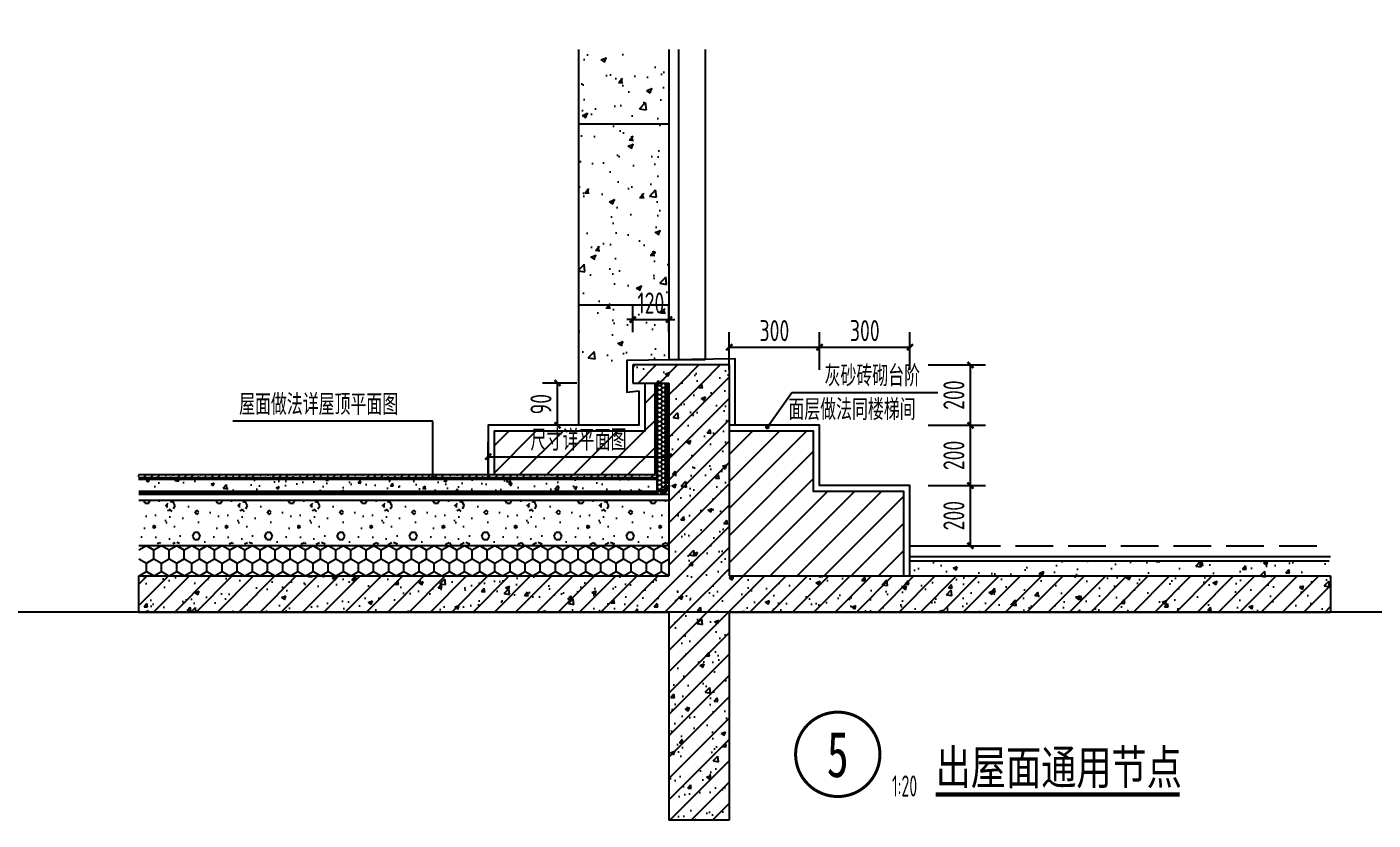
# Model space of a CAD drawing. Extents: x 198753 to 882193, y -399300 to 132460.
# Drawn here: x 394282 to 398751, y -61435 to -58803 of the extents above; entities that cross this region are included whole.
import ezdxf
from ezdxf.enums import TextEntityAlignment as Align

# ---------------------------------------------------------------- set-up
doc = ezdxf.new("R2010")
doc.units = 0
doc.header["$LTSCALE"] = 1000
doc.header["$MEASUREMENT"] = 0
doc.linetypes.add('DASH', pattern=[0.35, 0.25, -0.1])
for name, color, linetype in [('01-标注_尺寸', 124, 'Continuous'), ('01-标注_符号', 200, 'Continuous'), ('02-TEXT_标注', 130, 'Continuous'), ('05-填充_156', 156, 'Continuous'), ('05-填充_天正', 26, 'Continuous'), ('A-D-玻璃剖线', 130, 'Continuous'), ('A-O_屋面', 201, 'Continuous'), ('A-O_防水层', 222, 'Continuous'), ('A-STR-面层', 191, 'Continuous'), ('A-SUR_保温', 222, 'Continuous'), ('A-SUR_面层', 191, 'Continuous'), ('A_STR-砼墙', 51, 'Continuous'), ('D_石材E', 114, 'Continuous')]:
    doc.layers.add(name, color=color, linetype=linetype)
doc.layers.add('04-不打印_辅助线', color=165, linetype='Continuous', plot=False)
doc.styles.add('_TCH_DIM', font='ROS1', dxfattribs={"width": 0.8, "bigfont": 'JD'})
doc.styles.add('_TCH_DIM_T3', font='ROS1', dxfattribs={"width": 0.8, "bigfont": 'JD'})
doc.styles.add('_TCH_LABEL', font='STXIHEI.TTF', dxfattribs={"width": 0.75})
doc.styles.add('_TCH_SPACE', font='STXIHEI.TTF', dxfattribs={"width": 0.75, "height": 5})
doc.dimstyles.new('_TCH_ARCH&&20', dxfattribs={"dimtxt": 70, "dimasz": 20, "dimexe": 50, "dimexo": 60, "dimgap": 20, "dimtad": 1, "dimdec": 0, "dimzin": 0, "dimdsep": 46, "dimtxsty": '_TCH_DIM_T3', "dimblk": 'ARCHTICK', "dimcen": 0.09, "dimclrt": 4, "dimazin": 2, "dimtfac": 1, "dimtdec": 0, "dimtix": 1, "dimtmove": 2, "dimatfit": 3, "dimfxl": 0, "dimtolj": 1, "dimtzin": 0, "dimarcsym": 0})
pattern_1 = [(45, (362287.214, -77844.9), (-44.90128, 44.90128), [])]
pattern_2 = [(45, (0, 0), (-35.355339, 35.355339), []), (50, (0, 0), (143.452037, -12.550427), [15, -165]), (355, (0, 0), (-27.750267, 150.438427), [12, -132]), (100.4514, (11.95, -1.05), (115.701876, 137.88791), [12.74804, -140.22842]), (46.1842, (0, 40), (213.44821, -33.1038), [22.5, -247.5]), (96.6356, (17.79, 37.24), (186.93254, 194.82357), [19.12206, -210.3426]), (351.1842, (0, 40), (186.93239, 194.82372), [18, -198]), (21, (20, 30), (119.38141, -80.523778), [15, -165]), (326, (20, 30), (48.663066, 145.03001), [12, -132]), (71.4514, (29.95, 23.29), (168.044526, 64.5061), [12.74804, -140.22842]), (37.5, (0, 0), (2.431971, 66.578771), [0, -130.4, 0, -134, 0, -132.5]), (7.5, (0, 0), (52.613907, 78.882342), [0, -76.4, 0, -127.4, 0, -50.5]), (327.5, (-44.6, 0), (106.764487, -4.510974), [0, -50, 0, -156, 0, -207]), (317.5, (-64.6, 0), (116.637234, 20.020996), [0, -65, 0, -103.6, 0, -147])]

# ---------------------------------------------------------------- blocks, each defined once
blk = doc.blocks.new('$LinePat$聚苯板')
at = {"color": 0}
for p, q in [((14.8, -8.6), (0, 0)), ((29.7, 0), (14.8, -8.6)), ((14.8, -25.7), (0, -34.3)), ((14.8, -8.6), (14.8, -25.7)), ((29.7, -34.3), (14.8, -25.7)), ((0, -34.3), (0, -51.4)), ((0, -51.4), (14.8, -60)), ((14.8, -60), (29.7, -51.4))]:
    blk.add_line(p, q, dxfattribs=at)
blk = doc.blocks.new('$LinePat$防水层2')
at = {"color": 0}
blk.add_line((0, 0), (600, 0), dxfattribs=at)
blk.add_solid([(150, 0), (450, 0), (150, -100), (450, -100)], dxfattribs=at)
blk = doc.blocks.new('_ArchTick')
at = {"color": 0, "linetype": 'ByBlock', "const_width": 0.4}
blk.add_lwpolyline([(-0.5, -0.5), (0.5, 0.5)], dxfattribs=at)
blk = doc.blocks.new('*D1609')
at = {"layer": '01-标注_尺寸', "color": 0, "lineweight": -2, "transparency": 16777216}
for p, q in [((395813.5, -60296.2), (395813.5, -60179.4)), ((396413.5, -60296.2), (396413.5, -60179.4)), ((395813.5, -60229.4), (396413.5, -60229.4))]:
    blk.add_line(p, q, dxfattribs=at)
at = {"layer": 'Defpoints', "color": 0, "transparency": 16777216}
for p in [(396413.5, -60229.4), (395813.5, -60356.2), (396413.5, -60356.2)]:
    blk.add_point(p, dxfattribs=at)
at = {"layer": '01-标注_尺寸', "color": 0, "lineweight": -2, "transparency": 16777216, "xscale": 20, "yscale": 20, "zscale": 20, "rotation": 180}
blk.add_blockref('_ArchTick', (395813.5, -60229.4), dxfattribs=at)
at = {"layer": '01-标注_尺寸', "color": 0, "lineweight": -2, "transparency": 16777216, "xscale": 20, "yscale": 20, "zscale": 20}
blk.add_blockref('_ArchTick', (396413.5, -60229.4), dxfattribs=at)
at = {"layer": '01-标注_尺寸', "color": 4, "transparency": 16777216, "insert": (396113.5, -60174.4), "char_height": 70, "attachment_point": 5, "style": '_TCH_DIM_T3'}
blk.add_mtext('\\A1;尺寸详平面图', dxfattribs=at)
blk = doc.blocks.new('*D1610')
at = {"layer": '01-标注_尺寸', "color": 0, "lineweight": -2, "transparency": 16777216}
for p, q in [((396613.5, -59940.6), (396613.5, -59816)), ((396913.5, -59940.6), (396913.5, -59816)), ((396613.5, -59866), (396913.5, -59866))]:
    blk.add_line(p, q, dxfattribs=at)
at = {"layer": 'Defpoints', "color": 0, "transparency": 16777216}
for p in [(396913.5, -59866), (396613.5, -60000.6), (396913.5, -60000.6)]:
    blk.add_point(p, dxfattribs=at)
at = {"layer": '01-标注_尺寸', "color": 0, "lineweight": -2, "transparency": 16777216, "xscale": 20, "yscale": 20, "zscale": 20, "rotation": 180}
blk.add_blockref('_ArchTick', (396613.5, -59866), dxfattribs=at)
at = {"layer": '01-标注_尺寸', "color": 0, "lineweight": -2, "transparency": 16777216, "xscale": 20, "yscale": 20, "zscale": 20}
blk.add_blockref('_ArchTick', (396913.5, -59866), dxfattribs=at)
at = {"layer": '01-标注_尺寸', "color": 4, "transparency": 16777216, "insert": (396763.5, -59811), "char_height": 70, "attachment_point": 5, "style": '_TCH_DIM_T3'}
blk.add_mtext('\\A1;300', dxfattribs=at)
blk = doc.blocks.new('*D1611')
at = {"layer": '01-标注_尺寸', "color": 0, "lineweight": -2, "transparency": 16777216}
for p, q in [((396913.5, -59940.6), (396913.5, -59816)), ((397213.5, -59940.6), (397213.5, -59816)), ((396913.5, -59866), (397213.5, -59866))]:
    blk.add_line(p, q, dxfattribs=at)
at = {"layer": 'Defpoints', "color": 0, "transparency": 16777216}
for p in [(397213.5, -59866), (396913.5, -60000.6), (397213.5, -60000.6)]:
    blk.add_point(p, dxfattribs=at)
at = {"layer": '01-标注_尺寸', "color": 0, "lineweight": -2, "transparency": 16777216, "xscale": 20, "yscale": 20, "zscale": 20, "rotation": 180}
blk.add_blockref('_ArchTick', (396913.5, -59866), dxfattribs=at)
at = {"layer": '01-标注_尺寸', "color": 0, "lineweight": -2, "transparency": 16777216, "xscale": 20, "yscale": 20, "zscale": 20}
blk.add_blockref('_ArchTick', (397213.5, -59866), dxfattribs=at)
at = {"layer": '01-标注_尺寸', "color": 4, "transparency": 16777216, "insert": (397063.5, -59811), "char_height": 70, "attachment_point": 5, "style": '_TCH_DIM_T3'}
blk.add_mtext('\\A1;300', dxfattribs=at)
blk = doc.blocks.new('*D1612')
at = {"layer": '01-标注_尺寸', "color": 0, "lineweight": -2, "transparency": 16777216}
for p, q in [((397273.5, -60324.9), (397464.3, -60324.9)), ((397414.3, -60524.9), (397414.3, -60324.9)), ((397273.5, -60524.9), (397464.3, -60524.9))]:
    blk.add_line(p, q, dxfattribs=at)
at = {"layer": 'Defpoints', "color": 0, "transparency": 16777216}
for p in [(397213.5, -60324.9), (397414.3, -60324.9), (397213.5, -60524.9)]:
    blk.add_point(p, dxfattribs=at)
at = {"layer": '01-标注_尺寸', "color": 0, "lineweight": -2, "transparency": 16777216, "xscale": 20, "yscale": 20, "zscale": 20}
for p, rotation in [((397414.3, -60324.9), 90), ((397414.3, -60524.9), 270)]:
    blk.add_blockref('_ArchTick', p, dxfattribs=dict(at, rotation=rotation))
at = {"layer": '01-标注_尺寸', "color": 4, "transparency": 16777216, "insert": (397359.3, -60424.9), "char_height": 70, "attachment_point": 5, "rotation": 90, "style": '_TCH_DIM_T3'}
blk.add_mtext('\\A1;200', dxfattribs=at)
blk = doc.blocks.new('*D1613')
at = {"layer": '01-标注_尺寸', "color": 0, "lineweight": -2, "transparency": 16777216}
for p, q in [((397273.5, -60124.9), (397464.3, -60124.9)), ((397414.3, -60324.9), (397414.3, -60124.9)), ((397273.5, -60324.9), (397464.3, -60324.9))]:
    blk.add_line(p, q, dxfattribs=at)
at = {"layer": 'Defpoints', "color": 0, "transparency": 16777216}
for p in [(397213.5, -60124.9), (397414.3, -60124.9), (397213.5, -60324.9)]:
    blk.add_point(p, dxfattribs=at)
at = {"layer": '01-标注_尺寸', "color": 0, "lineweight": -2, "transparency": 16777216, "xscale": 20, "yscale": 20, "zscale": 20}
for p, rotation in [((397414.3, -60124.9), 90), ((397414.3, -60324.9), 270)]:
    blk.add_blockref('_ArchTick', p, dxfattribs=dict(at, rotation=rotation))
at = {"layer": '01-标注_尺寸', "color": 4, "transparency": 16777216, "insert": (397359.3, -60224.9), "char_height": 70, "attachment_point": 5, "rotation": 90, "style": '_TCH_DIM_T3'}
blk.add_mtext('\\A1;200', dxfattribs=at)
blk = doc.blocks.new('*D1614')
at = {"layer": '01-标注_尺寸', "color": 0, "lineweight": -2, "transparency": 16777216}
for p, q in [((397273.5, -59924.9), (397464.3, -59924.9)), ((397414.3, -60124.9), (397414.3, -59924.9)), ((397273.5, -60124.9), (397464.3, -60124.9))]:
    blk.add_line(p, q, dxfattribs=at)
at = {"layer": 'Defpoints', "color": 0, "transparency": 16777216}
for p in [(397213.5, -59924.9), (397414.3, -59924.9), (397213.5, -60124.9)]:
    blk.add_point(p, dxfattribs=at)
at = {"layer": '01-标注_尺寸', "color": 0, "lineweight": -2, "transparency": 16777216, "xscale": 20, "yscale": 20, "zscale": 20}
for p, rotation in [((397414.3, -59924.9), 90), ((397414.3, -60124.9), 270)]:
    blk.add_blockref('_ArchTick', p, dxfattribs=dict(at, rotation=rotation))
at = {"layer": '01-标注_尺寸', "color": 4, "transparency": 16777216, "insert": (397359.3, -60024.9), "char_height": 70, "attachment_point": 5, "rotation": 90, "style": '_TCH_DIM_T3'}
blk.add_mtext('\\A1;200', dxfattribs=at)
blk = doc.blocks.new('*D1615')
at = {"layer": '01-标注_尺寸', "color": 0, "lineweight": -2, "transparency": 16777216}
for p, q in [((396293.5, -59816.4), (396293.5, -59724.2)), ((396413.5, -59816.4), (396413.5, -59724.2)), ((396293.5, -59774.2), (396273.5, -59774.2)), ((396293.5, -59774.2), (396413.5, -59774.2)), ((396413.5, -59774.2), (396433.5, -59774.2))]:
    blk.add_line(p, q, dxfattribs=at)
at = {"layer": 'Defpoints', "color": 0, "transparency": 16777216}
for p in [(396413.5, -59774.2), (396293.5, -59876.4), (396413.5, -59876.4)]:
    blk.add_point(p, dxfattribs=at)
at = {"layer": '01-标注_尺寸', "color": 0, "lineweight": -2, "transparency": 16777216, "xscale": 20, "yscale": 20, "zscale": 20}
blk.add_blockref('_ArchTick', (396293.5, -59774.2), dxfattribs=at)
at = {"layer": '01-标注_尺寸', "color": 0, "lineweight": -2, "transparency": 16777216, "xscale": 20, "yscale": 20, "zscale": 20, "rotation": 180}
blk.add_blockref('_ArchTick', (396413.5, -59774.2), dxfattribs=at)
at = {"layer": '01-标注_尺寸', "color": 4, "transparency": 16777216, "insert": (396353.5, -59719.2), "char_height": 70, "attachment_point": 5, "style": '_TCH_DIM_T3'}
blk.add_mtext('\\A1;120', dxfattribs=at)
blk = doc.blocks.new('*D1616')
at = {"layer": '01-标注_尺寸', "color": 0, "lineweight": -2, "transparency": 16777216}
for p, q in [((396107.4, -59984.9), (395993.7, -59984.9)), ((396043.7, -60124.9), (396043.7, -59984.9)), ((396107.4, -60124.9), (395993.7, -60124.9))]:
    blk.add_line(p, q, dxfattribs=at)
at = {"layer": 'Defpoints', "color": 0, "transparency": 16777216}
for p in [(396043.7, -59984.9), (396167.4, -59984.9), (396167.4, -60124.9)]:
    blk.add_point(p, dxfattribs=at)
at = {"layer": '01-标注_尺寸', "color": 0, "lineweight": -2, "transparency": 16777216, "xscale": 20, "yscale": 20, "zscale": 20}
for p, rotation in [((396043.7, -59984.9), 90), ((396043.7, -60124.9), 270)]:
    blk.add_blockref('_ArchTick', p, dxfattribs=dict(at, rotation=rotation))
at = {"layer": '01-标注_尺寸', "color": 4, "transparency": 16777216, "insert": (395988.7, -60054.9), "char_height": 70, "attachment_point": 5, "rotation": 90, "style": '_TCH_DIM_T3'}
blk.add_mtext('\\A1;90', dxfattribs=at)

msp = doc.modelspace()

# ---------------------------------------------------------------- hatches: boundary and pattern name
at = {"layer": '05-填充_156'}
h = msp.add_hatch(dxfattribs=at)
h.set_pattern_fill('AR-CONC', color=256, scale=100)
h.set_pattern_definition([(50, (153856.16, 235720.07), (182.18467, -15.939086), [19.05, -209.55]), (355, (153856.16, 235720.07), (-35.24283, 191.05664), [15.24, -167.64]), (100.451, (153871.34, 235718.74), (146.9425, 175.11669), [16.19, -178.09]), (46.1842, (153856.16, 235770.87), (271.07904, -42.04233), [28.575, -314.325]), (96.6356, (153878.75, 235767.37), (237.40423, 247.42556), [24.285, -267.135]), (351.184, (153856.16, 235770.87), (237.4046, 247.42512), [22.86, -251.46]), (21, (153881.56, 235758.17), (151.61488, -102.26552), [19.05, -209.55]), (326, (153881.56, 235758.17), (61.80203, 184.18797), [15.24, -167.64]), (71.4514, (153894.2, 235749.65), (213.41649, 81.92286), [16.19, -178.09]), (37.5, (153856.16, 235720.07), (3.088603, 84.555039), [0, -165.608, 0, -170.18, 0, -168.275]), (7.5, (153856.16, 235720.07), (66.819663, 100.180575), [0, -97.028, 0, -161.798, 0, -64.135]), (327.5, (153799.52, 235720.07), (135.590595, -5.728744), [0, -63.5, 0, -198.12, 0, -262.89]), (317.5, (153774.12, 235720.07), (148.12918, 25.42649), [0, -82.55, 0, -131.572, 0, -186.69])])
h.paths.add_polyline_path([(396113.5, -58741.3), (396413.5, -58741.3), (396413.5, -57934.9), (396113.5, -57934.9)])
h.paths.add_polyline_path([(396413.5, -58878), (396113.5, -58878), (396113.5, -59909.9), (396413.5, -59909.9)])
at = {"layer": '05-填充_天正'}
h = msp.add_hatch(dxfattribs=at)
h.set_pattern_fill('钢筋混凝土', color=256, scale=20, style=0)
h.set_pattern_definition(pattern_2)
h.paths.add_polyline_path([(396293.5, -59924.9), (396293.5, -59984.9), (396613.5, -59984.9), (396613.5, -59924.9)])
h = msp.add_hatch(dxfattribs=at)
h.set_pattern_fill('钢筋混凝土', color=256, scale=20, style=0)
h.set_pattern_definition(pattern_2)
h.paths.add_polyline_path([(396613.5, -59984.9), (396413.5, -59984.9), (396413.5, -60624.9), (396513.5, -60684.9), (396613.5, -60624.9)])
h = msp.add_hatch(dxfattribs=at)
h.set_pattern_fill('混凝土', color=256, scale=20, style=0)
h.set_pattern_definition([(50, (0, 0), (143.452037, -12.550427), [15, -165]), (355, (0, 0), (-27.750267, 150.438427), [12, -132]), (100.4514, (11.95, -1.05), (115.701876, 137.88791), [12.74804, -140.22842]), (46.1842, (0, 40), (213.44821, -33.1038), [22.5, -247.5]), (96.6356, (17.79, 37.24), (186.93254, 194.82357), [19.12206, -210.3426]), (351.1842, (0, 40), (186.93239, 194.82372), [18, -198]), (21, (20, 30), (119.38141, -80.523778), [15, -165]), (326, (20, 30), (48.663066, 145.03001), [12, -132]), (71.4514, (29.95, 23.29), (168.044526, 64.5061), [12.74804, -140.22842]), (37.5, (0, 0), (2.431971, 66.578771), [0, -130.4, 0, -134, 0, -132.5]), (7.5, (0, 0), (52.613907, 78.882342), [0, -76.4, 0, -127.4, 0, -50.5]), (327.5, (-44.6, 0), (106.764487, -4.510974), [0, -50, 0, -156, 0, -207]), (317.5, (-64.6, 0), (116.637234, 20.020996), [0, -65, 0, -103.6, 0, -147])])
h.paths.add_polyline_path([(397213.5, -60574.9), (397213.5, -60624.9), (398604.8, -60624.9), (398604.8, -60574.9)])
h = msp.add_hatch(dxfattribs=at)
h.set_pattern_fill('钢筋混凝土', color=256, scale=20, style=0)
h.set_pattern_definition(pattern_2)
h.paths.add_polyline_path([(394652.6, -60744.9), (396413.5, -60744.9), (396513.5, -60684.9), (396413.5, -60624.9), (394652.6, -60624.9)])
h = msp.add_hatch(dxfattribs=at)
h.set_pattern_fill('钢筋混凝土', color=256, scale=20, style=0)
h.set_pattern_definition(pattern_2)
h.paths.add_polyline_path([(396513.5, -60684.9), (396613.5, -60744.9), (398609.8, -60744.9), (398609.8, -60624.9), (396613.5, -60624.9)])
h = msp.add_hatch(dxfattribs=at)
h.set_pattern_fill('钢筋混凝土', color=256, scale=20, style=0)
h.set_pattern_definition(pattern_2)
h.paths.add_polyline_path([(396513.5, -60684.9), (396413.5, -60744.9), (396413.5, -61434.9), (396613.5, -61434.9), (396613.5, -60744.9)])
at = {"layer": 'A-SUR_保温'}
h = msp.add_hatch(dxfattribs=at)
h.set_pattern_fill('ANSI31', color=26, scale=40)
h.set_pattern_definition(pattern_1)
h.paths.add_polyline_path([(396366.5, -60004.9), (396333.5, -60008.4), (396333.5, -60144.9), (395833.5, -60144.9), (395833.5, -60289.9), (396366.5, -60289.9)])
h = msp.add_hatch(dxfattribs=at)
h.set_pattern_fill('ANSI31', color=26, scale=40)
h.set_pattern_definition(pattern_1)
h.paths.add_polyline_path([(396613.5, -60624.9), (397193.5, -60624.9), (397193.5, -60344.9), (396893.5, -60344.9), (396893.5, -60144.9), (396613.5, -60144.9)])
h = msp.add_hatch(dxfattribs=at)
h.set_pattern_fill('ANSI36', color=26, scale=10)
h.set_pattern_definition([(45, (300988.826, 341798.192), (8.4189901, 30.8696304), [39.6875, -7.9375, 0, -7.9375])])
h.paths.add_polyline_path([(394652.6, -60299.6), (394652.6, -60289.6), (396403.5, -60289.5), (396403.5, -60299.5)])
h = msp.add_hatch(dxfattribs=at)
h.set_pattern_fill('混凝土', color=26, scale=15)
h.set_pattern_definition([(50, (300988.83, 341798.19), (107.589027, -9.41282), [11.25, -123.75]), (355, (300988.83, 341798.19), (-20.8127, 112.82882), [9, -99]), (100.4514, (300997.79, 341797.41), (86.776407, 103.41593), [9.561029, -105.171317]), (46.1842, (300988.83, 341828.19), (160.086157, -24.827852), [16.875, -185.625]), (96.6356, (301002.17, 341826.12), (140.199406, 146.11768), [14.34154, -157.75695]), (351.1842, (300988.83, 341828.19), (140.19929, 146.11779), [13.5, -148.5]), (21, (301003.83, 341820.69), (89.536058, -60.392834), [11.25, -123.75]), (326, (301003.83, 341820.69), (36.4973, 108.772507), [9, -99]), (71.4514, (301011.29, 341815.66), (126.033394, 48.379575), [9.561029, -105.171317]), (37.5, (300988.826, 341798.19), (1.8239783, 49.934078), [0, -97.8, 0, -100.5, 0, -99.375]), (7.5, (300988.826, 341798.19), (39.4604306, 59.161757), [0, -57.3, 0, -95.55, 0, -37.875]), (327.5, (300955.376, 341798.19), (80.0733654, -3.3832308), [0, -37.5, 0, -117, 0, -155.25]), (317.5, (300940.376, 341798.19), (87.477925, 15.015747), [0, -48.75, 0, -77.7, 0, -110.25])])
h.paths.add_polyline_path([(394652.6, -60344.6), (394652.6, -60304.9), (396373.5, -60304.9), (396373.5, -60344.4)])
h = msp.add_hatch(dxfattribs=at)
h.set_pattern_fill('加气混凝土', color=26, scale=20)
h.set_pattern_definition([(0, (421218.36, 337525), (120, 240), [0, -240]), (0, (421077.96, 337492.6), (120, 240), [0, -240]), (0, (421155.96, 337490.2), (120, 240), [0, -240]), (0, (421241.16, 337561), (120, 240), [0, -240]), (0, (421141.56, 337478.2), (120, 240), [0, -240]), (0, (421265.16, 337712.2), (120, 240), [0, -240]), (0, (421191.96, 337693), (120, 240), [0, -240]), (0, (421230.36, 337663), (120, 240), [0, -240]), (0, (421034.76, 337658.2), (120, 240), [0, -240]), (0, (421152.36, 337647.4), (120, 240), [0, -240]), (0, (421106.76, 337586.2), (120, 240), [0, -240]), (0, (421109.16, 337496.2), (120, 240), [0, -240]), (0, (421199.16, 337486.6), (120, 240), [0, -240]), (0, (421265.16, 337592.2), (120, 240), [0, -240]), (0, (421040.76, 337555), (120, 240), [0, -240]), (0, (421061.16, 337595.8), (120, 240), [0, -240]), (0, (421154.76, 337579), (120, 240), [0, -240]), (0, (421121.16, 337544.2), (120, 240), [0, -240]), (0, (421101.96, 337623.4), (120, 240), [0, -240]), (0, (421131.96, 337713.4), (120, 240), [0, -240]), (0, (421050.36, 337504.6), (120, 240), [0, -240]), (0, (421182.36, 337664.2), (120, 240), [0, -240]), (0, (421070.76, 337667.8), (120, 240), [0, -240]), (0, (421051.56, 337699), (120, 240), [0, -240]), (130.601294, (421250.419, 337637.049), (-599.99999337, 720.00000315), [10.53662, -4414.8444]), (18.434949, (421233.276, 337641.62), (599.9999978, 239.9999982), [10.8421, -1507.05116]), (90, (421233.28, 337631.33), (120, 240), [10.28571, -469.71426]), (161.565051, (421243.562, 337627.906), (-600.000003, 239.999982), [10.8421, -1507.05116]), (53.130102, (421243.56, 337627.906), (120, 240), [11.42857, -1188.5714]), (135, (421252.705, 337505.62), (-120.000015, 239.999984), [9.69746, -669.12504]), (45, (421238.99, 337505.62), (120, 239.999999), [9.69746, -669.12504]), (135, (421245.85, 337498.76), (-120.000015, 239.999984), [9.69746, -669.12504]), (45, (421245.85, 337498.76), (120, 239.999999), [9.69746, -669.12504]), (116.56505, (421137.28, 337666.76), (-2e-05, 479.99999), [12.77753, -255.5506]), (180, (421131.56, 337678.2), (-120, 240), [13.71429, -226.2857]), (63.43495, (421112.13, 337666.76), (1e-06, 480), [12.77753, -255.5506]), (116.56505, (421117.85, 337655.33), (-2e-05, 479.99999), [12.77753, -255.5506]), (0, (421117.85, 337655.33), (120, 240), [13.71429, -226.2857]), (63.43495, (421131.56, 337655.33), (1e-06, 480), [12.77753, -255.5506]), (107.102728, (421227.562, 337585.62), (-359.99998624, 1200.00000194), [15.54454, -6513.161]), (143.972626, (421222.99, 337600.477), (-2279.9999711, 1679.9999981), [15.54454, -3248.808]), (180, (421210.42, 337609.62), (-120, 240), [14.85714, -225.14284]), (36.0273733, (421182.99, 337600.477), (2279.99998315, 1679.9999819), [15.54454, -3248.808]), (71.565051, (421178.42, 337586.763), (360.000002, 1199.999998), [14.45613, -1503.43712]), (107.102728, (421182.9905, 337571.906), (-359.99998624, 1200.00000194), [15.54454, -6513.161]), (143.972626, (421195.562, 337562.763), (-2279.9999711, 1679.9999981), [15.54454, -3248.808]), (0, (421195.56, 337562.76), (120, 240), [14.85714, -225.14284]), (36.0273733, (421210.419, 337562.763), (2279.99998315, 1679.9999819), [15.54454, -3248.808]), (71.565051, (421222.99, 337571.906), (360.000002, 1199.999998), [14.45613, -1503.43712]), (150.255118, (421229.848, 337697.62), (-360.0000009, 239.999997), [9.21401, -1925.72784]), (90, (421221.85, 337693.05), (120, 240), [9.14286, -470.8571]), (29.744881, (421221.848, 337693.05), (360.0000002, 239.9999989), [9.21401, -1925.72784]), (116.56505, (421173.85, 337527.33), (-2e-05, 479.99999), [12.77753, -255.5506]), (168.690067, (421168.133, 337538.763), (-1080.0000008, 239.999994), [11.6549, -2435.8742]), (41.185925, (421147.562, 337533.049), (2999.99998182, 2639.9999769), [12.14874, -5090.3208]), (90, (421147.56, 337521.62), (120, 240), [11.42857, -468.5714]), (138.814074, (421156.705, 337513.62), (-2999.99994668, 2640.0000168), [12.14874, -5090.3208]), (16.6992442, (421156.705, 337513.62), (3959.9999702, 1199.99998743), [11.93178, -4999.415]), (60.945396, (421168.133, 337517.049), (119.99999968, 239.99999788), [11.76643, -4930.1358]), (109.983106, (421073.276, 337627.906), (-600.00000226, 1679.99999555), [13.3768, -5604.879]), (155.556045, (421068.705, 337640.477), (-1560.00000595, 719.99998504), [13.8092, -5786.0526]), (24.4439547, (421043.562, 337640.477), (1560.00000078, 719.99999654), [13.8092, -5786.0526]), (70.0168934, (421038.991, 337627.906), (600.0000018, 1679.99999583), [13.3768, -5604.879]), (109.983106, (421043.562, 337615.334), (-600.00000226, 1679.99999555), [13.3768, -5604.879]), (160.016893, (421056.133, 337610.763), (-600.0000004, 239.9999891), [13.3768, -2795.751]), (19.9831065, (421056.133, 337610.763), (599.9999967, 239.9999996), [13.3768, -2795.751]), (70.0168934, (421068.705, 337615.334), (600.0000018, 1679.99999583), [13.3768, -5604.879]), (122.005383, (421162.42, 337606.192), (-120.0000161, 239.9999877), [10.78169, -2253.3736]), (18.434949, (421146.42, 337611.906), (599.9999978, 239.9999982), [10.8421, -1507.05116]), (90, (421146.42, 337601.62), (120, 240), [10.28571, -469.71426]), (161.565051, (421156.705, 337598.19), (-600.000003, 239.999982), [10.8421, -1507.05116]), (54.462322, (421156.705, 337598.192), (839.9999988, 1199.9999982), [9.83123, -4119.2846]), (116.56505, (421092.7, 337547.9), (-2e-05, 479.99999), [12.77753, -255.5506]), (180, (421087, 337559.33), (-120, 240), [12.57143, -227.42856]), (59.0362434, (421067.562, 337547.906), (120.0000004, 239.9999988), [13.32789, -2785.5288]), (120.963756, (421074.42, 337536.477), (-120.0000164, 239.999989), [13.32789, -2785.5288]), (0, (421074.42, 337536.48), (120, 240), [12.57143, -227.42856]), (63.43495, (421087, 337536.48), (1e-06, 480), [12.77753, -255.5506])])
h.paths.add_polyline_path([(394652.6, -60517.2), (394652.6, -60374.5), (396413.8, -60374.3), (396413.8, -60524.3)])

# ---------------------------------------------------------------- linework, layer by layer
at = {"color": 0}
msp.add_line((396533.5, -59907.4), (396413.5, -59907.4), dxfattribs=at)
at = {"layer": '01-标注_符号'}
for p, q in [((396740.1, -60130.4), (396821.6, -60016.7)), ((396821.6, -60016.7), (397306.2, -60016.7)), ((395629.7, -60111.7), (394965.8, -60111.7)), ((395629.7, -60299.9), (395629.7, -60111.7))]:
    msp.add_line(p, q, dxfattribs=at)
msp.add_lwpolyline([(396534.9, -59860.5, 0, 0, 0), (396376.3, -59863.4, 16, 0, 0), (396316.3, -59864.4, 0, 0, 0)], format="xyseb", dxfattribs=at)
for points, const_width in [([(396737.8, -60133.7, 1), (396742.4, -60127.2, 1)], 8), ([(395629.7, -60303.9, 1), (395629.7, -60295.9, 1)], 8), ([(397113.8, -61216.8, 1), (396833.8, -61216.8, 1)], 10)]:
    msp.add_lwpolyline(points, format="xyb", close=True, dxfattribs=dict(at, const_width=const_width))
at = {"layer": '01-标注_符号', "const_width": 14}
msp.add_lwpolyline([(397298.6, -61349.9), (398109.2, -61349.9)], dxfattribs=at)
at = {"layer": '04-不打印_辅助线', "color": 251}
msp.add_line((418057.9, -60744.9), (338573.5, -60744.9), dxfattribs=at)
at = {"layer": 'A-D-玻璃剖线'}
for p, q in [((396413.5, -58878), (396413.5, -59907.4)), ((396444.7, -58878), (396444.7, -59907.4)), ((396533.5, -58878), (396533.5, -59907.4))]:
    msp.add_line(p, q, dxfattribs=at)
at = {"layer": 'A-O_屋面'}
for p, q in [((396373.5, -60289.9), (394652.6, -60289.9)), ((396373.5, -60299.9), (394652.7, -60299.9)), ((396373.5, -60304.9), (394652.8, -60304.9)), ((396413.5, -60354.3), (394653.5, -60354.9)), ((396413.8, -60374.3), (394653.8, -60374.9)), ((396413.8, -60524.9), (394653.8, -60524.9))]:
    msp.add_line(p, q, dxfattribs=at)
at = {"layer": 'A-O_防水层'}
for points in [[(396403.5, -59984.9), (396403.5, -60319.3, -0.414214), (396378.5, -60344.3), (394653.4, -60344.9)], [(396413.5, -59984.9), (396413.5, -60319.3, -0.49936), (396378.5, -60354.3), (394653.5, -60354.9)]]:
    msp.add_lwpolyline(points, format="xyb", dxfattribs=at)
at = {"layer": 'A-STR-面层'}
for points in [[(396633.5, -60124.9), (396633.5, -59904.9), (396273.5, -59909.9), (396273.5, -60014.9), (396313.5, -60010.6)], [(396313.5, -60010.6), (396313.5, -60124.9), (395813.5, -60124.9), (395813.5, -60289.9)], [(397213.5, -60624.9), (397213.5, -60324.9), (396913.5, -60324.9), (396913.5, -60124.9), (396613.5, -60124.9)], [(397213.5, -60559.9), (398609.8, -60559.9)]]:
    msp.add_lwpolyline(points, dxfattribs=at)
at = {"layer": 'A-STR-面层', "linetype": 'DASH', "ltscale": 0.5}
msp.add_lwpolyline([(397213.5, -60524.9), (398609.8, -60524.9)], dxfattribs=at)
at = {"layer": 'A-SUR_保温', "color": 26}
msp.add_line((396373.5, -59984.9), (396373.5, -60349.4), dxfattribs=at)
at = {"layer": 'A-SUR_保温'}
for points in [[(396333.5, -59984.9), (396333.5, -60144.9), (395833.5, -60144.9), (395833.5, -60289.9)], [(396366.5, -59984.9), (396366.5, -60289.9)], [(397193.5, -60624.9), (397193.5, -60344.9), (396893.5, -60344.9), (396893.5, -60144.9), (396613.5, -60144.9)]]:
    msp.add_lwpolyline(points, dxfattribs=at)
at = {"layer": 'A-SUR_面层'}
for p, q in [((397213.5, -60574.9), (398604.8, -60574.9)), ((397213.5, -60624.9), (398604.8, -60624.9))]:
    msp.add_line(p, q, dxfattribs=at)
at = {"layer": 'A_STR-砼墙'}
for p, q in [((396293.5, -59924.9), (396293.5, -59984.9)), ((396613.5, -59924.9), (396293.5, -59924.9)), ((396613.5, -59924.9), (396613.5, -59984.9)), ((396293.5, -59984.9), (396413.5, -59984.9)), ((396413.5, -59984.9), (396413.5, -60624.9)), ((396613.5, -59984.9), (396613.5, -60624.9)), ((394652.6, -60624.9), (396413.5, -60624.9)), ((394652.6, -60624.9), (394652.6, -60744.9)), ((396613.5, -60624.9), (398609.8, -60624.9)), ((398609.8, -60624.9), (398609.8, -60744.9)), ((394652.6, -60744.9), (396413.5, -60744.9)), ((396413.5, -60744.9), (396413.5, -61434.9)), ((396613.5, -60744.9), (396613.5, -61434.9)), ((396613.5, -60744.9), (398609.8, -60744.9)), ((396613.5, -61434.9), (396413.5, -61434.9))]:
    msp.add_line(p, q, dxfattribs=at)
at = {"layer": 'D_石材E'}
for p, q in [((396113.5, -58878), (396113.5, -60124.9)), ((396113.5, -59124.9), (396413.5, -59124.9)), ((396113.5, -59724.9), (396413.5, -59724.9))]:
    msp.add_line(p, q, dxfattribs=at)

# ---------------------------------------------------------------- block references
at = {"layer": 'A-O_防水层', "yscale": 0.05, "zscale": 0.05}
for p, xscale, rotation in [((396403.5, -59984.9), -0.05067212743541556, 89.9999999981053), ((396408.5, -59984.9), -0.05067212743541556, 89.9999999981053), ((396403.5, -60015.3), -0.05067212743541556, 89.9999999981053), ((396403.5, -60045.7), -0.05067212743541556, 89.9999999981053), ((396408.5, -60015.3), -0.05067212743541556, 89.9999999981053), ((396408.5, -60045.7), -0.05067212743541556, 89.9999999981053), ((396403.5, -60076.1), -0.05067212743541556, 89.9999999981053), ((396408.5, -60076.1), -0.05067212743541556, 89.9999999981053), ((396403.5, -60106.5), -0.05067212743541556, 89.9999999981053), ((396403.5, -60136.9), -0.05067212743541556, 89.9999999981053), ((396408.5, -60106.5), -0.05067212743541556, 89.9999999981053), ((396408.5, -60136.9), -0.05067212743541556, 89.9999999981053), ((396403.5, -60167.3), -0.05067212743541556, 89.9999999981053), ((396408.5, -60167.3), -0.05067212743541556, 89.9999999981053), ((396403.5, -60197.7), -0.05067212743541556, 89.9999999981053), ((396403.5, -60228.1), -0.05067212743541556, 89.9999999981053), ((396408.5, -60197.7), -0.05067212743541556, 89.9999999981053), ((396408.5, -60228.1), -0.05067212743541556, 89.9999999981053), ((396403.5, -60258.5), -0.05067212743541556, 89.9999999981053), ((396408.5, -60258.5), -0.05067212743541556, 89.9999999981053), ((396403.5, -60288.9), -0.05067212743541556, 89.9999999981053), ((396408.5, -60288.9), -0.05067212743541556, 89.9999999981053), ((394683.7, -60344.9), -0.05044061942957472, 0.02000259851043092), ((394683.8, -60349.9), -0.05043865423789737, 0.01880159704651786), ((394714, -60344.9), -0.05044061942957472, 0.02000259851043092), ((394714, -60349.9), -0.05043865423789737, 0.01880159704651786), ((394744.2, -60344.9), -0.05044061942957472, 0.02000259851043092), ((394744.3, -60349.9), -0.05043865423789737, 0.01880159704651786), ((394774.5, -60344.9), -0.05044061942957472, 0.02000259851043092), ((394774.6, -60349.9), -0.05043865423789737, 0.01880159704651786), ((394804.8, -60344.9), -0.05044061942957472, 0.02000259851043092), ((394804.8, -60349.9), -0.05043865423789737, 0.01880159704651786), ((394835, -60344.9), -0.05044061942957472, 0.02000259851043092), ((394835.1, -60349.8), -0.05043865423789737, 0.01880159704651786), ((394865.3, -60344.9), -0.05044061942957472, 0.02000259851043092), ((394865.4, -60349.8), -0.05043865423789737, 0.01880159704651786), ((394895.6, -60344.9), -0.05044061942957472, 0.02000259851043092), ((394895.6, -60349.8), -0.05043865423789737, 0.01880159704651786), ((394925.8, -60344.8), -0.05044061942957472, 0.02000259851043092), ((394925.9, -60349.8), -0.05043865423789737, 0.01880159704651786), ((394956.1, -60344.8), -0.05044061942957472, 0.02000259851043092), ((394956.1, -60349.8), -0.05043865423789737, 0.01880159704651786), ((394986.4, -60344.8), -0.05044061942957472, 0.02000259851043092), ((394986.4, -60349.8), -0.05043865423789737, 0.01880159704651786), ((395016.6, -60344.8), -0.05044061942957472, 0.02000259851043092), ((395016.7, -60349.8), -0.05043865423789737, 0.01880159704651786), ((395046.9, -60344.8), -0.05044061942957472, 0.02000259851043092), ((395046.9, -60349.8), -0.05043865423789737, 0.01880159704651786), ((395077.2, -60344.8), -0.05044061942957472, 0.02000259851043092), ((395077.2, -60349.8), -0.05043865423789737, 0.01880159704651786), ((395107.4, -60344.8), -0.05044061942957472, 0.02000259851043092), ((395107.5, -60349.8), -0.05043865423789737, 0.01880159704651786), ((395137.7, -60344.8), -0.05044061942957472, 0.02000259851043092), ((395137.7, -60349.7), -0.05043865423789737, 0.01880159704651786), ((395167.9, -60344.8), -0.05044061942957472, 0.02000259851043092), ((395168, -60349.7), -0.05043865423789737, 0.01880159704651786), ((395198.2, -60344.7), -0.05044061942957472, 0.02000259851043092), ((395198.3, -60349.7), -0.05043865423789737, 0.01880159704651786), ((395228.5, -60344.7), -0.05044061942957472, 0.02000259851043092), ((395228.5, -60349.7), -0.05043865423789737, 0.01880159704651786), ((395258.7, -60344.7), -0.05044061942957472, 0.02000259851043092), ((395258.8, -60349.7), -0.05043865423789737, 0.01880159704651786), ((395289, -60344.7), -0.05044061942957472, 0.02000259851043092), ((395289, -60349.7), -0.05043865423789737, 0.01880159704651786), ((395319.3, -60344.7), -0.05044061942957472, 0.02000259851043092), ((395319.3, -60349.7), -0.05043865423789737, 0.01880159704651786), ((395349.5, -60344.7), -0.05044061942957472, 0.02000259851043092), ((395349.6, -60349.7), -0.05043865423789737, 0.01880159704651786), ((395379.8, -60344.7), -0.05044061942957472, 0.02000259851043092), ((395379.8, -60349.7), -0.05043865423789737, 0.01880159704651786), ((395410.1, -60344.7), -0.05044061942957472, 0.02000259851043092), ((395410.1, -60349.7), -0.05043865423789737, 0.01880159704651786), ((395440.3, -60344.7), -0.05044061942957472, 0.02000259851043092), ((395440.4, -60349.6), -0.05043865423789737, 0.01880159704651786), ((395470.6, -60344.7), -0.05044061942957472, 0.02000259851043092), ((395470.6, -60349.6), -0.05043865423789737, 0.01880159704651786), ((395500.9, -60344.6), -0.05044061942957472, 0.02000259851043092), ((395500.9, -60349.6), -0.05043865423789737, 0.01880159704651786), ((395531.1, -60344.6), -0.05044061942957472, 0.02000259851043092), ((395531.1, -60349.6), -0.05043865423789737, 0.01880159704651786), ((395561.4, -60344.6), -0.05044061942957472, 0.02000259851043092), ((395561.4, -60349.6), -0.05043865423789737, 0.01880159704651786), ((395591.6, -60344.6), -0.05044061942957472, 0.02000259851043092), ((395591.7, -60349.6), -0.05043865423789737, 0.01880159704651786), ((395621.9, -60344.6), -0.05044061942957472, 0.02000259851043092), ((395621.9, -60349.6), -0.05043865423789737, 0.01880159704651786), ((395652.2, -60344.6), -0.05044061942957472, 0.02000259851043092), ((395652.2, -60349.6), -0.05043865423789737, 0.01880159704651786), ((395682.4, -60344.6), -0.05044061942957472, 0.02000259851043092), ((395682.5, -60349.6), -0.05043865423789737, 0.01880159704651786), ((395712.7, -60344.6), -0.05044061942957472, 0.02000259851043092), ((395712.7, -60349.6), -0.05043865423789737, 0.01880159704651786), ((395743, -60344.6), -0.05044061942957472, 0.02000259851043092), ((395743, -60349.5), -0.05043865423789737, 0.01880159704651786), ((395773.2, -60344.5), -0.05044061942957472, 0.02000259851043092), ((395773.3, -60349.5), -0.05043865423789737, 0.01880159704651786), ((395803.5, -60344.5), -0.05044061942957472, 0.02000259851043092), ((395803.5, -60349.5), -0.05043865423789737, 0.01880159704651786), ((395833.8, -60344.5), -0.05044061942957472, 0.02000259851043092), ((395833.8, -60349.5), -0.05043865423789737, 0.01880159704651786), ((395864, -60344.5), -0.05044061942957472, 0.02000259851043092), ((395864, -60349.5), -0.05043865423789737, 0.01880159704651786), ((395894.3, -60344.5), -0.05044061942957472, 0.02000259851043092), ((395894.3, -60349.5), -0.05043865423789737, 0.01880159704651786), ((395924.6, -60344.5), -0.05044061942957472, 0.02000259851043092), ((395924.6, -60349.5), -0.05043865423789737, 0.01880159704651786), ((395954.8, -60344.5), -0.05044061942957472, 0.02000259851043092), ((395954.8, -60349.5), -0.05043865423789737, 0.01880159704651786), ((395985.1, -60344.5), -0.05044061942957472, 0.02000259851043092), ((395985.1, -60349.5), -0.05043865423789737, 0.01880159704651786), ((396015.3, -60344.5), -0.05044061942957472, 0.02000259851043092), ((396015.4, -60349.5), -0.05043865423789737, 0.01880159704651786), ((396045.6, -60344.5), -0.05044061942957472, 0.02000259851043092), ((396045.6, -60349.4), -0.05043865423789737, 0.01880159704651786), ((396075.9, -60344.4), -0.05044061942957472, 0.02000259851043092), ((396075.9, -60349.4), -0.05043865423789737, 0.01880159704651786), ((396106.1, -60344.4), -0.05044061942957472, 0.02000259851043092), ((396106.2, -60349.4), -0.05043865423789737, 0.01880159704651786), ((396136.4, -60344.4), -0.05044061942957472, 0.02000259851043092), ((396136.4, -60349.4), -0.05043865423789737, 0.01880159704651786), ((396166.7, -60344.4), -0.05044061942957472, 0.02000259851043092), ((396166.7, -60349.4), -0.05043865423789737, 0.01880159704651786), ((396196.9, -60344.4), -0.05044061942957472, 0.02000259851043092), ((396196.9, -60349.4), -0.05043865423789737, 0.01880159704651786), ((396227.2, -60344.4), -0.05044061942957472, 0.02000259851043092), ((396227.2, -60349.4), -0.05043865423789737, 0.01880159704651786), ((396257.5, -60344.4), -0.05044061942957472, 0.02000259851043092), ((396257.5, -60349.4), -0.05043865423789737, 0.01880159704651786), ((396287.7, -60344.4), -0.05044061942957472, 0.02000259851043092), ((396287.7, -60349.4), -0.05043865423789737, 0.01880159704651786), ((396318, -60344.4), -0.05044061942957472, 0.02000259851043092), ((396318, -60349.4), -0.05043865423789737, 0.01880159704651786), ((396348.3, -60344.3), -0.05044061942957472, 0.02000259851043092), ((396348.3, -60349.3), -0.05043865423789737, 0.01880159704651786), ((396378.5, -60344.3), -0.05044061942957472, 0.02000259851043092), ((396378.5, -60349.3), -0.05043865423789737, 0.01880159704651786), ((396408.7, -60324.5), -0.05892556509887897, 45), ((396414.7, -60325.5), -0.07071067811865477, 45)]:
    msp.add_blockref('$LinePat$防水层2', p, dxfattribs=dict(at, xscale=xscale, rotation=rotation))
at = {"layer": 'A-SUR_保温', "color": 26}
for p, xscale, yscale, zscale, rotation in [((396373.5, -59999.9), 0.5043900921814514, 0.5, 0.5, 90.00000000994663), ((396373.5, -60014.9), 0.5043900921814514, 0.5, 0.5, 90.00000000994663), ((396373.5, -60029.8), 0.5043900921814514, 0.5, 0.5, 90.00000000994663), ((396373.5, -60044.8), 0.5043900921814514, 0.5, 0.5, 90.00000000994663), ((396373.5, -60059.8), 0.5043900921814514, 0.5, 0.5, 90.00000000994663), ((396373.5, -60074.8), 0.5043900921814514, 0.5, 0.5, 90.00000000994663), ((396373.5, -60089.7), 0.5043900921814514, 0.5, 0.5, 90.00000000994663), ((396373.5, -60104.7), 0.5043900921814514, 0.5, 0.5, 90.00000000994663), ((396373.5, -60119.7), 0.5043900921814514, 0.5, 0.5, 90.00000000994663), ((396373.5, -60134.7), 0.5043900921814514, 0.5, 0.5, 90.00000000994663), ((396373.5, -60149.6), 0.5043900921814514, 0.5, 0.5, 90.00000000994663), ((396373.5, -60164.6), 0.5043900921814514, 0.5, 0.5, 90.00000000994663), ((396373.5, -60179.6), 0.5043900921814514, 0.5, 0.5, 90.00000000994663), ((396373.5, -60194.6), 0.5043900921814514, 0.5, 0.5, 90.00000000994663), ((396373.5, -60209.5), 0.5043900921814514, 0.5, 0.5, 90.00000000994663), ((396373.5, -60224.5), 0.5043900921814514, 0.5, 0.5, 90.00000000994663), ((396373.5, -60239.5), 0.5043900921814514, 0.5, 0.5, 90.00000000994663), ((396373.5, -60254.5), 0.5043900921814514, 0.5, 0.5, 90.00000000994663), ((396373.5, -60269.5), 0.5043900921814514, 0.5, 0.5, 90.00000000994663), ((396373.5, -60284.4), 0.5043900921814514, 0.5, 0.5, 90.00000000994663), ((396373.5, -60299.4), 0.5043900921814514, 0.5, 0.5, 90.00000000994663), ((396373.5, -60314.4), 0.5043900921814514, 0.5, 0.5, 90.00000000994663), ((396373.5, -60329.4), 0.5043900921814514, 0.5, 0.5, 90.00000000994663), ((396373.5, -60344.3), 0.5043900921814514, 0.5, 0.5, 90.00000000994663), ((394704.1, -60624.9), 1.693560789629843, 1.666666666666667, 1.666666666666667, 179.99999999986), ((394754.4, -60624.9), 1.693560789629843, 1.666666666666667, 1.666666666666667, 179.99999999986), ((394804.7, -60624.9), 1.693560789629843, 1.666666666666667, 1.666666666666667, 179.99999999986), ((394855, -60624.9), 1.693560789629843, 1.666666666666667, 1.666666666666667, 179.99999999986), ((394905.2, -60624.9), 1.693560789629843, 1.666666666666667, 1.666666666666667, 179.99999999986), ((394955.5, -60624.9), 1.693560789629843, 1.666666666666667, 1.666666666666667, 179.99999999986), ((395005.8, -60624.9), 1.693560789629843, 1.666666666666667, 1.666666666666667, 179.99999999986), ((395056.1, -60624.9), 1.693560789629843, 1.666666666666667, 1.666666666666667, 179.99999999986), ((395106.4, -60624.9), 1.693560789629843, 1.666666666666667, 1.666666666666667, 179.99999999986), ((395156.7, -60624.9), 1.693560789629843, 1.666666666666667, 1.666666666666667, 179.99999999986), ((395207, -60624.9), 1.693560789629843, 1.666666666666667, 1.666666666666667, 179.99999999986), ((395257.2, -60624.9), 1.693560789629843, 1.666666666666667, 1.666666666666667, 179.99999999986), ((395307.5, -60624.9), 1.693560789629843, 1.666666666666667, 1.666666666666667, 179.99999999986), ((395357.8, -60624.9), 1.693560789629843, 1.666666666666667, 1.666666666666667, 179.99999999986), ((395408.1, -60624.9), 1.693560789629843, 1.666666666666667, 1.666666666666667, 179.99999999986), ((395458.4, -60624.9), 1.693560789629843, 1.666666666666667, 1.666666666666667, 179.99999999986), ((395508.7, -60624.9), 1.693560789629843, 1.666666666666667, 1.666666666666667, 179.99999999986), ((395559, -60624.9), 1.693560789629843, 1.666666666666667, 1.666666666666667, 179.99999999986), ((395609.2, -60624.9), 1.693560789629843, 1.666666666666667, 1.666666666666667, 179.99999999986), ((395659.5, -60624.9), 1.693560789629843, 1.666666666666667, 1.666666666666667, 179.99999999986), ((395709.8, -60624.9), 1.693560789629843, 1.666666666666667, 1.666666666666667, 179.99999999986), ((395760.1, -60624.9), 1.693560789629843, 1.666666666666667, 1.666666666666667, 179.99999999986), ((395810.4, -60624.9), 1.693560789629843, 1.666666666666667, 1.666666666666667, 179.99999999986), ((395860.7, -60624.9), 1.693560789629843, 1.666666666666667, 1.666666666666667, 179.99999999986), ((395911, -60624.9), 1.693560789629843, 1.666666666666667, 1.666666666666667, 179.99999999986), ((395961.2, -60624.9), 1.693560789629843, 1.666666666666667, 1.666666666666667, 179.99999999986), ((396011.5, -60624.9), 1.693560789629843, 1.666666666666667, 1.666666666666667, 179.99999999986), ((396061.8, -60624.9), 1.693560789629843, 1.666666666666667, 1.666666666666667, 179.99999999986), ((396112.1, -60624.9), 1.693560789629843, 1.666666666666667, 1.666666666666667, 179.99999999986), ((396162.4, -60624.9), 1.693560789629843, 1.666666666666667, 1.666666666666667, 179.99999999986), ((396212.7, -60624.9), 1.693560789629843, 1.666666666666667, 1.666666666666667, 179.99999999986), ((396263, -60624.9), 1.693560789629843, 1.666666666666667, 1.666666666666667, 179.99999999986), ((396313.2, -60624.9), 1.693560789629843, 1.666666666666667, 1.666666666666667, 179.99999999986), ((396363.5, -60624.9), 1.693560789629843, 1.666666666666667, 1.666666666666667, 179.99999999986), ((396413.8, -60624.9), 1.693560789629843, 1.666666666666667, 1.666666666666667, 179.99999999986)]:
    msp.add_blockref('$LinePat$聚苯板', p, dxfattribs=dict(at, xscale=xscale, yscale=yscale, zscale=zscale, rotation=rotation))

# ---------------------------------------------------------------- texts
at = {"layer": '02-TEXT_标注'}
for s, height, style, width, p in [('灰砂砖砌台阶', 69.46, '_TCH_DIM', 0.8, (396930.1, -59995.7)), ('屋面做法详屋顶平面图', 69.46, '_TCH_DIM', 0.8, (394986.8, -60090.7)), ('面层做法同楼梯间', 69.46, '_TCH_DIM', 0.8, (396809.9, -60107.7)), ('出屋面通用节点', 114.17, '_TCH_SPACE', 0.75, (397298.6, -61316.9)), ('1:20', 70, '_TCH_DIM', 0.64, (397153.8, -61356.8))]:
    msp.add_text(s, height=height, dxfattribs=dict(at, style=style, width=width)).set_placement(p)
at = {"layer": '02-TEXT_标注', "style": '_TCH_LABEL', "width": 0.859223}
msp.add_text('5', height=151.6, dxfattribs=at).set_placement((396937.5, -61292.5), (397010, -61292.5), align=Align.FIT)

# ---------------------------------------------------------------- dimensions: what is measured, and where the dimension line sits
at = {"layer": '01-标注_尺寸'}
for p1, p2, distance, picture, middle in [((396293.5, -59876.4), (396413.5, -59876.4), 102.2, '*D1615', (396353.5, -59719.2)), ((396613.5, -60000.6), (396913.5, -60000.6), 134.6, '*D1610', (396763.5, -59811)), ((396913.5, -60000.6), (397213.5, -60000.6), 134.6, '*D1611', (397063.5, -59811)), ((397213.5, -60124.9), (397213.5, -59924.9), -200.8, '*D1614', (397359.3, -60024.9)), ((397213.5, -60324.9), (397213.5, -60124.9), -200.8, '*D1613', (397359.3, -60224.9)), ((397213.5, -60524.9), (397213.5, -60324.9), -200.8, '*D1612', (397359.3, -60424.9))]:
    dim = msp.add_aligned_dim(p1=p1, p2=p2, distance=distance, dimstyle='_TCH_ARCH&&20', dxfattribs=at)
    dim.commit()
    dim.dimension.update_dxf_attribs({"geometry": picture, "text_midpoint": middle})
for p1, p2, distance, text, picture, middle in [((396167.4, -60124.9), (396167.4, -59984.9), 123.8, '90', '*D1616', (395988.7, -60054.9)), ((395813.5, -60356.2), (396413.5, -60356.2), 126.7, '尺寸详平面图', '*D1609', (396113.5, -60174.4))]:
    dim = msp.add_aligned_dim(p1=p1, p2=p2, distance=distance, text=text, dimstyle='_TCH_ARCH&&20', dxfattribs=at)
    dim.commit()
    dim.dimension.update_dxf_attribs({"geometry": picture, "text_midpoint": middle})

doc.saveas('drawing.dxf')
